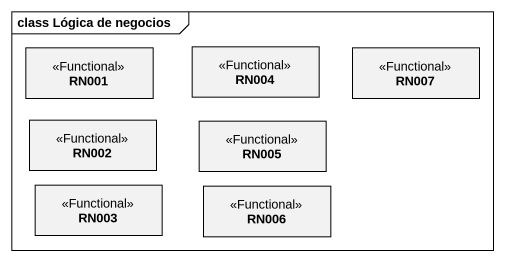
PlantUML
@startuml
mainframe class Lógica de negocios
hide circle
hide empty members
class RN001 <<Functional>>
class RN004 <<Functional>>
class RN007 <<Functional>>
class RN002 <<Functional>>
class RN005 <<Functional>>
class RN003 <<Functional>>
class RN006 <<Functional>>
@enduml
